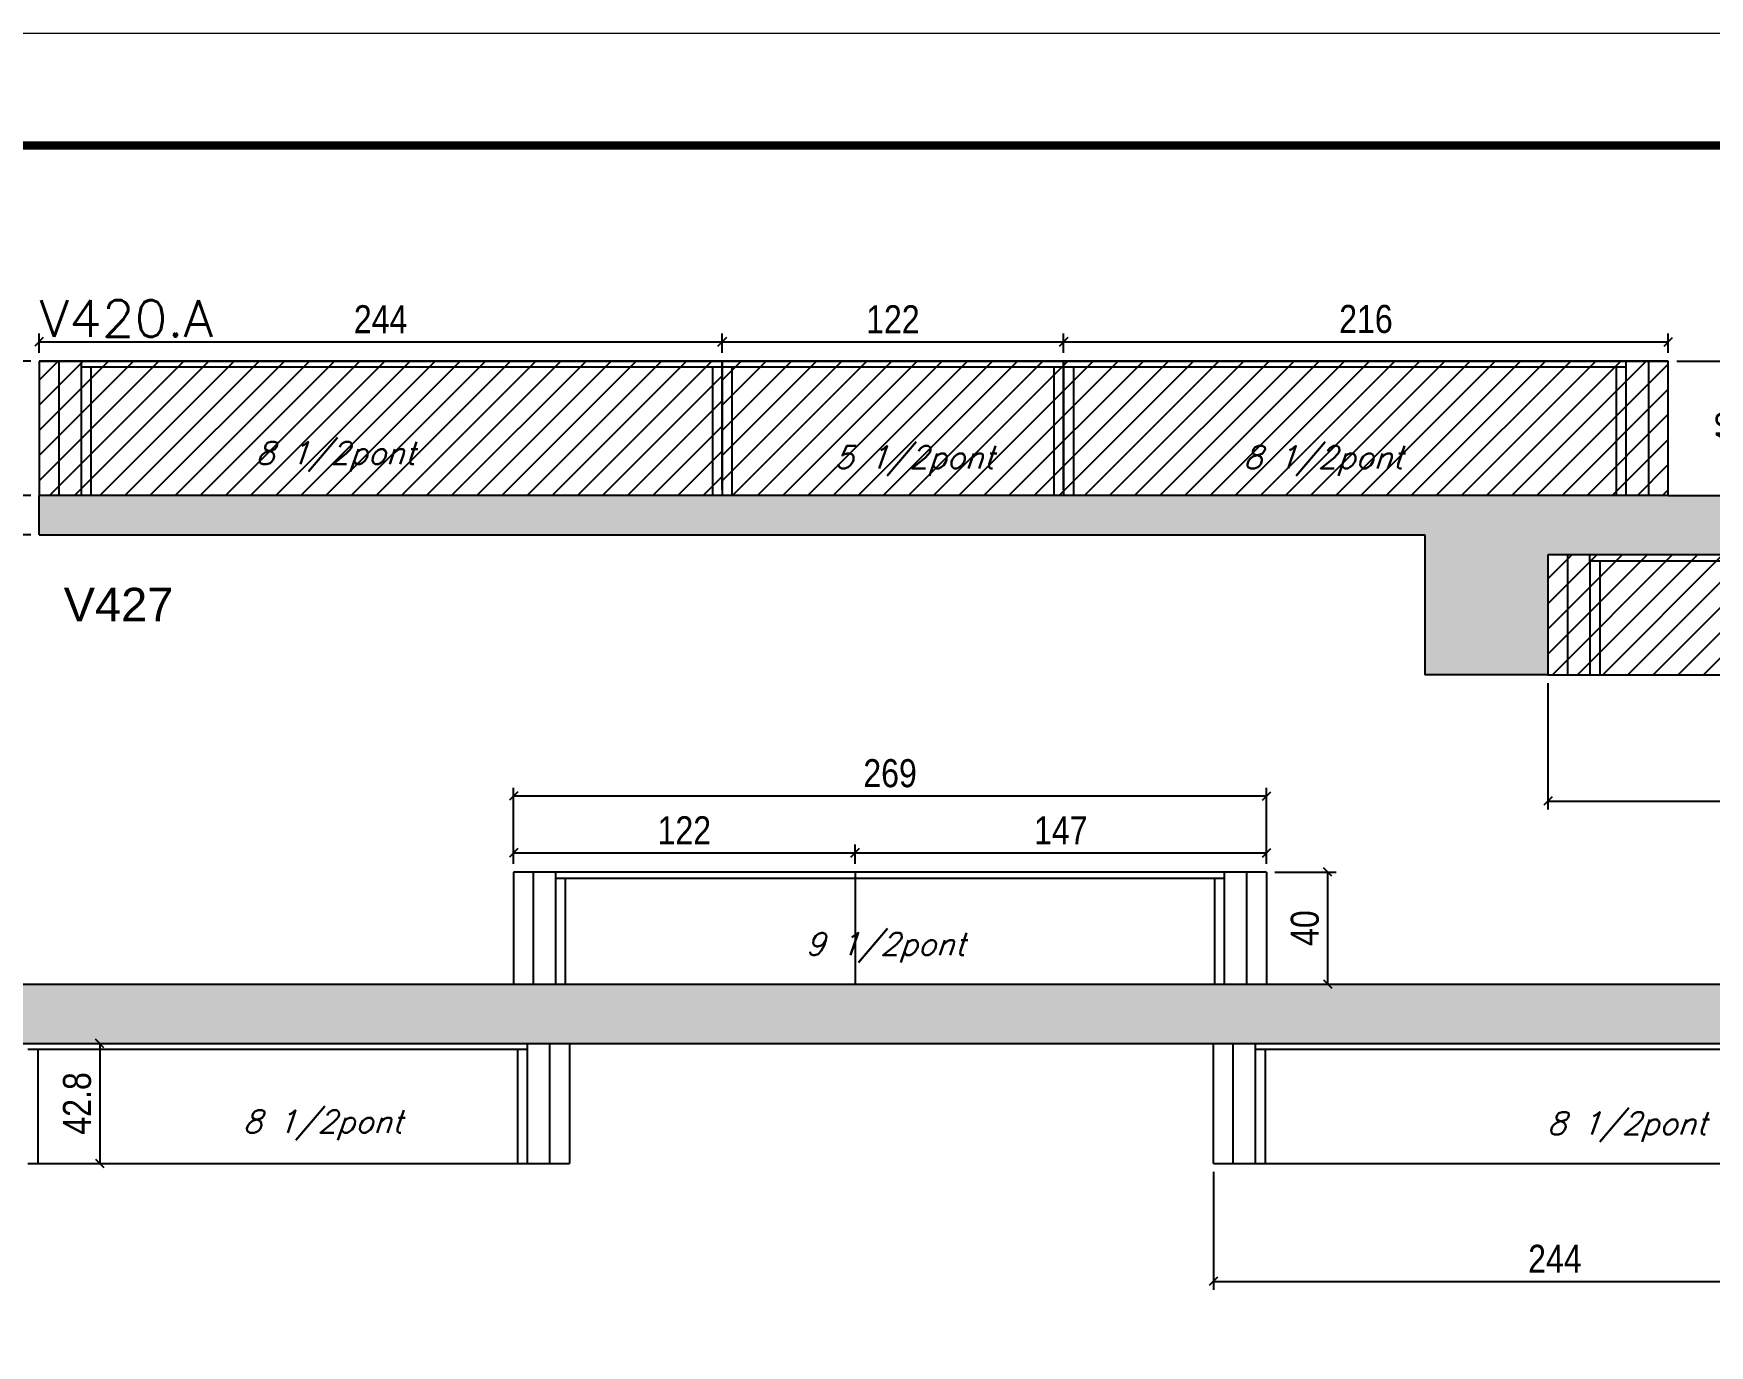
# Model space of a CAD drawing. Extents: x 137137 to 143418, y 10464 to 34486.
# Drawn here: x 137528 to 138126, y 23680 to 24149 of the extents above; entities that cross this region are included whole.
import ezdxf

# ---------------------------------------------------------------- set-up
doc = ezdxf.new("R2010")
doc.units = 0
doc.linetypes.add('DASHED', pattern=[0.75, 0.5, -0.25])
doc.layers.add('00 - FELIPE', color=2, linetype='Continuous', plot=False)
for name, color, linetype in [('5', 5, 'Continuous'), ('COTA', 241, 'Continuous'), ('Painéis', 200, 'Continuous'), ('Reaproveitamento', 251, 'Continuous'), ('SARR_2.2x7', 40, 'Continuous'), ('SARR_3.5x7', 81, 'Continuous'), ('texto', 7, 'Continuous')]:
    doc.layers.add(name, color=color, linetype=linetype)
for name, color, linetype, lineweight in [('Folhas', 255, 'Continuous', 9), ('SARRAFO DE PRESSAO', 251, 'DASHED', 9), ('Texto Seção', 7, 'Continuous', 15)]:
    doc.layers.add(name, color=color, linetype=linetype, lineweight=lineweight)
doc.styles.add('COTA TECNICA', font='techl___.ttf', dxfattribs={"height": 10})
doc.styles.add('REGUA-120', font='ROMANS.shx', dxfattribs={"height": 15})
doc.styles.add('Romans', font='romans.shx')
doc.styles.get("Standard").update_dxf_attribs({"font": 'arial.ttf'})
doc.dimstyles.new('PAINEL', dxfattribs={"dimtxt": 10, "dimasz": 3, "dimexe": 3, "dimexo": 3, "dimgap": 3, "dimtad": 1, "dimdec": 1, "dimzin": 12, "dimdsep": 46, "dimtxsty": 'COTA TECNICA', "dimblk1": 'OBLIQUE', "dimblk2": 'OBLIQUE', "dimsah": 1, "dimcen": 0.9, "dimclrd": 4, "dimclre": 4, "dimclrt": 240, "dimadec": 1, "dimazin": 3, "dimtfac": 1, "dimtdec": 1, "dimtmove": 0, "dimatfit": 3, "dimfxl": 1, "dimtolj": 1, "dimtzin": 12, "dimarcsym": 0})

# ---------------------------------------------------------------- blocks, each defined once
blk = doc.blocks.new('9999999999')
at = {"layer": 'Folhas'}
blk.add_lwpolyline([(98138.98, 34190.21), (99623.98, 34190.21), (99623.98, 35240.21), (98138.98, 35240.21)], close=True, dxfattribs=at)
at = {"layer": 'Folhas', "color": 30, "const_width": 3}
blk.add_lwpolyline([(98213.98, 34230.21), (99583.98, 34230.21), (99583.98, 35200.21), (98213.98, 35200.21)], close=True, dxfattribs=at)
blk = doc.blocks.new('_Oblique')
at = {"color": 0, "linetype": 'ByBlock', "lineweight": -2}
blk.add_line((-0.5, -0.5), (0.5, 0.5), dxfattribs=at)
blk = doc.blocks.new('*D1296')
at = {"layer": 'COTA', "color": 4, "linetype": 'ByBlock', "lineweight": -2, "transparency": 16777216}
for p, q in [((137526.69, 23983.65), (137498.08, 23983.65)), ((137501.08, 23969.65), (137501.08, 23983.65)), ((137526.69, 23969.65), (137498.08, 23969.65))]:
    blk.add_line(p, q, dxfattribs=at)
at = {"layer": 'Defpoints', "color": 0, "linetype": 'ByBlock', "transparency": 16777216}
for p in [(137501.08, 23983.65), (137529.69, 23983.65), (137529.69, 23969.65)]:
    blk.add_point(p, dxfattribs=at)
at = {"layer": 'COTA', "color": 4, "linetype": 'ByBlock', "lineweight": -2, "transparency": 16777216, "xscale": 3, "yscale": 3, "zscale": 3}
for p, rotation in [((137501.08, 23983.65), 90), ((137501.08, 23969.65), 270)]:
    blk.add_blockref('_Oblique', p, dxfattribs=dict(at, rotation=rotation))
at = {"layer": 'COTA', "color": 240, "linetype": 'ByBlock', "transparency": 16777216, "insert": (137493.01, 23976.65), "char_height": 10, "attachment_point": 5, "rotation": 90, "style": 'COTA TECNICA'}
blk.add_mtext('\\A1;14', dxfattribs=at)
blk = doc.blocks.new('*D1300')
at = {"layer": 'COTA', "color": 4, "lineweight": -2, "transparency": 16777216}
for p, q in [((138068.69, 23916.65), (138068.69, 23871.57)), ((138291.69, 23916.65), (138291.69, 23871.57)), ((138068.69, 23874.57), (138291.69, 23874.57))]:
    blk.add_line(p, q, dxfattribs=at)
at = {"layer": 'Defpoints', "color": 0, "transparency": 16777216}
for p in [(138068.69, 23919.65), (138291.69, 23919.65), (138291.69, 23874.57)]:
    blk.add_point(p, dxfattribs=at)
at = {"layer": 'COTA', "color": 4, "lineweight": -2, "transparency": 16777216, "xscale": 3, "yscale": 3, "zscale": 3, "rotation": 180}
blk.add_blockref('_Oblique', (138068.69, 23874.57), dxfattribs=at)
at = {"layer": 'COTA', "color": 4, "lineweight": -2, "transparency": 16777216, "xscale": 3, "yscale": 3, "zscale": 3}
blk.add_blockref('_Oblique', (138291.69, 23874.57), dxfattribs=at)
at = {"layer": 'COTA', "color": 240, "transparency": 16777216, "insert": (138180.19, 23882.79), "char_height": 10, "attachment_point": 5, "style": 'COTA TECNICA'}
blk.add_mtext('\\A1;223', dxfattribs=at)
blk = doc.blocks.new('*D1305')
at = {"layer": 'COTA', "color": 4, "lineweight": -2, "ltscale": 25, "transparency": 16777216}
for p, q in [((137526.69, 24031.65), (137498.08, 24031.65)), ((137501.08, 24031.65), (137501.08, 23983.65)), ((137526.69, 23983.65), (137498.08, 23983.65))]:
    blk.add_line(p, q, dxfattribs=at)
at = {"layer": 'Defpoints', "color": 0, "ltscale": 25, "transparency": 16777216}
for p in [(137529.69, 24031.65), (137501.08, 23983.65), (137529.69, 23983.65)]:
    blk.add_point(p, dxfattribs=at)
at = {"layer": 'COTA', "color": 4, "lineweight": -2, "ltscale": 25, "transparency": 16777216, "xscale": 3, "yscale": 3, "zscale": 3}
for p, rotation in [((137501.08, 24031.65), 90), ((137501.08, 23983.65), 270)]:
    blk.add_blockref('_Oblique', p, dxfattribs=dict(at, rotation=rotation))
at = {"layer": 'COTA', "color": 240, "ltscale": 25, "transparency": 16777216, "insert": (137492.99, 24007.65), "char_height": 10, "attachment_point": 5, "rotation": 90, "style": 'COTA TECNICA'}
blk.add_mtext('\\A1;48', dxfattribs=at)
blk = doc.blocks.new('*D1306')
at = {"layer": 'COTA', "color": 4, "lineweight": -2, "ltscale": 25, "transparency": 16777216}
for p, q in [((137529.69, 24034.65), (137529.69, 24041.52)), ((137773.69, 24034.65), (137773.69, 24041.52)), ((137529.69, 24038.52), (137773.69, 24038.52))]:
    blk.add_line(p, q, dxfattribs=at)
at = {"layer": 'Defpoints', "color": 0, "ltscale": 25, "transparency": 16777216}
for p in [(137773.69, 24038.52), (137529.69, 24031.65), (137773.69, 24031.65)]:
    blk.add_point(p, dxfattribs=at)
at = {"layer": 'COTA', "color": 4, "lineweight": -2, "ltscale": 25, "transparency": 16777216, "xscale": 3, "yscale": 3, "zscale": 3, "rotation": 180}
blk.add_blockref('_Oblique', (137529.69, 24038.52), dxfattribs=at)
at = {"layer": 'COTA', "color": 4, "lineweight": -2, "ltscale": 25, "transparency": 16777216, "xscale": 3, "yscale": 3, "zscale": 3}
blk.add_blockref('_Oblique', (137773.69, 24038.52), dxfattribs=at)
at = {"layer": 'COTA', "color": 240, "ltscale": 25, "transparency": 16777216, "insert": (137651.69, 24046.6), "char_height": 10, "attachment_point": 5, "style": 'COTA TECNICA'}
blk.add_mtext('\\A1;244', dxfattribs=at)
blk = doc.blocks.new('*D1307')
at = {"layer": 'COTA', "color": 4, "lineweight": -2, "ltscale": 25, "transparency": 16777216}
for p, q in [((137773.69, 24034.65), (137773.69, 24041.52)), ((137895.69, 24034.65), (137895.69, 24041.52)), ((137773.69, 24038.52), (137895.69, 24038.52))]:
    blk.add_line(p, q, dxfattribs=at)
at = {"layer": 'Defpoints', "color": 0, "ltscale": 25, "transparency": 16777216}
for p in [(137895.69, 24038.52), (137773.69, 24031.65), (137895.69, 24031.65)]:
    blk.add_point(p, dxfattribs=at)
at = {"layer": 'COTA', "color": 4, "lineweight": -2, "ltscale": 25, "transparency": 16777216, "xscale": 3, "yscale": 3, "zscale": 3, "rotation": 180}
blk.add_blockref('_Oblique', (137773.69, 24038.52), dxfattribs=at)
at = {"layer": 'COTA', "color": 4, "lineweight": -2, "ltscale": 25, "transparency": 16777216, "xscale": 3, "yscale": 3, "zscale": 3}
blk.add_blockref('_Oblique', (137895.69, 24038.52), dxfattribs=at)
at = {"layer": 'COTA', "color": 240, "ltscale": 25, "transparency": 16777216, "insert": (137834.69, 24046.58), "char_height": 10, "attachment_point": 5, "style": 'COTA TECNICA'}
blk.add_mtext('\\A1;122', dxfattribs=at)
blk = doc.blocks.new('*D1308')
at = {"layer": 'COTA', "color": 4, "lineweight": -2, "ltscale": 25, "transparency": 16777216}
for p, q in [((137895.69, 24034.65), (137895.69, 24041.52)), ((138111.69, 24034.65), (138111.69, 24041.52)), ((137895.69, 24038.52), (138111.69, 24038.52))]:
    blk.add_line(p, q, dxfattribs=at)
at = {"layer": 'Defpoints', "color": 0, "ltscale": 25, "transparency": 16777216}
for p in [(138111.69, 24038.52), (137895.69, 24031.65), (138111.69, 24031.65)]:
    blk.add_point(p, dxfattribs=at)
at = {"layer": 'COTA', "color": 4, "lineweight": -2, "ltscale": 25, "transparency": 16777216, "xscale": 3, "yscale": 3, "zscale": 3, "rotation": 180}
blk.add_blockref('_Oblique', (137895.69, 24038.52), dxfattribs=at)
at = {"layer": 'COTA', "color": 4, "lineweight": -2, "ltscale": 25, "transparency": 16777216, "xscale": 3, "yscale": 3, "zscale": 3}
blk.add_blockref('_Oblique', (138111.69, 24038.52), dxfattribs=at)
at = {"layer": 'COTA', "color": 240, "ltscale": 25, "transparency": 16777216, "insert": (138003.69, 24046.62), "char_height": 10, "attachment_point": 5, "style": 'COTA TECNICA'}
blk.add_mtext('\\A1;216', dxfattribs=at)
blk = doc.blocks.new('*D1310')
at = {"layer": 'COTA', "color": 4, "lineweight": -2, "ltscale": 25, "transparency": 16777216}
for p, q in [((138114.69, 24031.65), (138144.79, 24031.65)), ((138141.79, 23983.65), (138141.79, 24031.65)), ((138114.69, 23983.65), (138144.79, 23983.65))]:
    blk.add_line(p, q, dxfattribs=at)
at = {"layer": 'Defpoints', "color": 0, "ltscale": 25, "transparency": 16777216}
for p in [(138111.69, 24031.65), (138141.79, 24031.65), (138111.69, 23983.65)]:
    blk.add_point(p, dxfattribs=at)
at = {"layer": 'COTA', "color": 4, "lineweight": -2, "ltscale": 25, "transparency": 16777216, "xscale": 3, "yscale": 3, "zscale": 3}
for p, rotation in [((138141.79, 24031.65), 90), ((138141.79, 23983.65), 270)]:
    blk.add_blockref('_Oblique', p, dxfattribs=dict(at, rotation=rotation))
at = {"layer": 'COTA', "color": 240, "ltscale": 25, "transparency": 16777216, "insert": (138133.69, 24007.65), "char_height": 10, "attachment_point": 5, "rotation": 90, "style": 'COTA TECNICA'}
blk.add_mtext('\\A1;48', dxfattribs=at)
blk = doc.blocks.new('*D2108')
at = {"layer": 'COTA', "color": 4, "lineweight": -2, "transparency": 16777216}
for p, q in [((137541.18, 23787.99), (137554.35, 23787.99)), ((137551.35, 23787.99), (137551.35, 23745.19)), ((137541.18, 23745.19), (137554.35, 23745.19))]:
    blk.add_line(p, q, dxfattribs=at)
at = {"layer": 'Defpoints', "color": 0, "transparency": 16777216}
for p in [(137538.18, 23787.99), (137538.18, 23745.19), (137551.35, 23745.19)]:
    blk.add_point(p, dxfattribs=at)
at = {"layer": 'COTA', "color": 4, "lineweight": -2, "transparency": 16777216, "xscale": 3, "yscale": 3, "zscale": 3}
for p, rotation in [((137551.35, 23787.99), 90), ((137551.35, 23745.19), 270)]:
    blk.add_blockref('_Oblique', p, dxfattribs=dict(at, rotation=rotation))
at = {"layer": 'COTA', "color": 240, "transparency": 16777216, "insert": (137543.26, 23766.59), "char_height": 10, "attachment_point": 5, "rotation": 90, "style": 'COTA TECNICA'}
blk.add_mtext('\\A1;42.8', dxfattribs=at)
blk = doc.blocks.new('*D2111')
at = {"layer": 'COTA', "color": 4, "lineweight": -2, "ltscale": 25, "transparency": 16777216}
for p, q in [((137949.18, 23742.19), (137949.18, 23700.04)), ((138193.18, 23742.19), (138193.18, 23700.04)), ((137949.18, 23703.04), (138193.18, 23703.04))]:
    blk.add_line(p, q, dxfattribs=at)
at = {"layer": 'Defpoints', "color": 0, "ltscale": 25, "transparency": 16777216}
for p in [(137949.18, 23745.19), (138193.18, 23745.19), (138193.18, 23703.04)]:
    blk.add_point(p, dxfattribs=at)
at = {"layer": 'COTA', "color": 4, "lineweight": -2, "ltscale": 25, "transparency": 16777216, "xscale": 3, "yscale": 3, "zscale": 3, "rotation": 180}
blk.add_blockref('_Oblique', (137949.18, 23703.04), dxfattribs=at)
at = {"layer": 'COTA', "color": 4, "lineweight": -2, "ltscale": 25, "transparency": 16777216, "xscale": 3, "yscale": 3, "zscale": 3}
blk.add_blockref('_Oblique', (138193.18, 23703.04), dxfattribs=at)
at = {"layer": 'COTA', "color": 240, "ltscale": 25, "transparency": 16777216, "insert": (138071.18, 23711.11), "char_height": 10, "attachment_point": 5, "style": 'COTA TECNICA'}
blk.add_mtext('\\A1;244', dxfattribs=at)
blk = doc.blocks.new('*D2118')
at = {"layer": '00 - FELIPE', "color": 4, "lineweight": -2, "ltscale": 25, "transparency": 16777216}
for p, q in [((137699.18, 23852.19), (137699.18, 23879.31)), ((137968.18, 23852.19), (137968.18, 23879.31)), ((137968.18, 23876.31), (137699.18, 23876.31))]:
    blk.add_line(p, q, dxfattribs=at)
at = {"layer": 'Defpoints', "color": 0, "ltscale": 25, "transparency": 16777216}
for p in [(137699.18, 23876.31), (137699.18, 23849.19), (137968.18, 23849.19)]:
    blk.add_point(p, dxfattribs=at)
at = {"layer": '00 - FELIPE', "color": 4, "lineweight": -2, "ltscale": 25, "transparency": 16777216, "xscale": 3, "yscale": 3, "zscale": 3, "rotation": 180}
blk.add_blockref('_Oblique', (137699.18, 23876.31), dxfattribs=at)
at = {"layer": '00 - FELIPE', "color": 4, "lineweight": -2, "ltscale": 25, "transparency": 16777216, "xscale": 3, "yscale": 3, "zscale": 3}
blk.add_blockref('_Oblique', (137968.18, 23876.31), dxfattribs=at)
at = {"layer": '00 - FELIPE', "color": 240, "ltscale": 25, "transparency": 16777216, "insert": (137833.68, 23884.44), "char_height": 10, "attachment_point": 5, "style": 'COTA TECNICA'}
blk.add_mtext('\\A1;269', dxfattribs=at)
blk = doc.blocks.new('*D2119')
at = {"layer": '00 - FELIPE', "color": 4, "lineweight": -2, "ltscale": 25, "transparency": 16777216}
for p, q in [((137699.18, 23852.19), (137699.18, 23859.06)), ((137699.18, 23856.06), (137821.18, 23856.06)), ((137821.18, 23852.19), (137821.18, 23859.06))]:
    blk.add_line(p, q, dxfattribs=at)
at = {"layer": 'Defpoints', "color": 0, "ltscale": 25, "transparency": 16777216}
for p in [(137821.18, 23856.06), (137699.18, 23849.19), (137821.18, 23849.19)]:
    blk.add_point(p, dxfattribs=at)
at = {"layer": '00 - FELIPE', "color": 4, "lineweight": -2, "ltscale": 25, "transparency": 16777216, "xscale": 3, "yscale": 3, "zscale": 3, "rotation": 180}
blk.add_blockref('_Oblique', (137699.18, 23856.06), dxfattribs=at)
at = {"layer": '00 - FELIPE', "color": 4, "lineweight": -2, "ltscale": 25, "transparency": 16777216, "xscale": 3, "yscale": 3, "zscale": 3}
blk.add_blockref('_Oblique', (137821.18, 23856.06), dxfattribs=at)
at = {"layer": '00 - FELIPE', "color": 240, "ltscale": 25, "transparency": 16777216, "insert": (137760.18, 23864.12), "char_height": 10, "attachment_point": 5, "style": 'COTA TECNICA'}
blk.add_mtext('\\A1;122', dxfattribs=at)
blk = doc.blocks.new('*D2120')
at = {"layer": '00 - FELIPE', "color": 4, "lineweight": -2, "ltscale": 25, "transparency": 16777216}
for p, q in [((137821.18, 23852.19), (137821.18, 23859.06)), ((137821.18, 23856.06), (137968.18, 23856.06)), ((137968.18, 23852.19), (137968.18, 23859.06))]:
    blk.add_line(p, q, dxfattribs=at)
at = {"layer": 'Defpoints', "color": 0, "ltscale": 25, "transparency": 16777216}
for p in [(137968.18, 23856.06), (137821.18, 23849.19), (137968.18, 23849.19)]:
    blk.add_point(p, dxfattribs=at)
at = {"layer": '00 - FELIPE', "color": 4, "lineweight": -2, "ltscale": 25, "transparency": 16777216, "xscale": 3, "yscale": 3, "zscale": 3, "rotation": 180}
blk.add_blockref('_Oblique', (137821.18, 23856.06), dxfattribs=at)
at = {"layer": '00 - FELIPE', "color": 4, "lineweight": -2, "ltscale": 25, "transparency": 16777216, "xscale": 3, "yscale": 3, "zscale": 3}
blk.add_blockref('_Oblique', (137968.18, 23856.06), dxfattribs=at)
at = {"layer": '00 - FELIPE', "color": 240, "ltscale": 25, "transparency": 16777216, "insert": (137894.68, 23864.14), "char_height": 10, "attachment_point": 5, "style": 'COTA TECNICA'}
blk.add_mtext('\\A1;147', dxfattribs=at)
blk = doc.blocks.new('*D2121')
at = {"layer": '00 - FELIPE', "color": 4, "lineweight": -2, "ltscale": 25, "transparency": 16777216}
for p, q in [((137971.18, 23849.19), (137993.01, 23849.19)), ((137990.01, 23809.19), (137990.01, 23849.19)), ((137971.18, 23809.19), (137993.01, 23809.19))]:
    blk.add_line(p, q, dxfattribs=at)
at = {"layer": 'Defpoints', "color": 0, "ltscale": 25, "transparency": 16777216}
for p in [(137968.18, 23849.19), (137990.01, 23849.19), (137968.18, 23809.19)]:
    blk.add_point(p, dxfattribs=at)
at = {"layer": '00 - FELIPE', "color": 4, "lineweight": -2, "ltscale": 25, "transparency": 16777216, "xscale": 3, "yscale": 3, "zscale": 3}
for p, rotation in [((137990.01, 23849.19), 90), ((137990.01, 23809.19), 270)]:
    blk.add_blockref('_Oblique', p, dxfattribs=dict(at, rotation=rotation))
at = {"layer": '00 - FELIPE', "color": 240, "ltscale": 25, "transparency": 16777216, "insert": (137981.9, 23829.19), "char_height": 10, "attachment_point": 5, "rotation": 90, "style": 'COTA TECNICA'}
blk.add_mtext('\\A1;40', dxfattribs=at)

msp = doc.modelspace()

# ---------------------------------------------------------------- hatches: boundary and pattern name
at = {"layer": 'COTA', "ltscale": 25}
h = msp.add_hatch(dxfattribs=at)
h.set_pattern_fill('AR-CONC', color=256, scale=0.03)
h.set_pattern_definition([(50, (-8959.775, 276.1716), (5.46554007, -0.47817257), [0.5715, -6.2865]), (355, (-8959.775, 276.1716), (-1.05730264, 5.73170536), [0.4572, -5.02921753]), (100.4514447, (-8959.3194, 276.132), (4.40823741, 5.25353256), [0.48570026, -5.34270734]), (46.1842, (-8959.775, 277.6956), (8.13237123, -1.26126984), [0.85725, -9.42975]), (96.6355576, (-8959.097, 277.5905), (7.12212402, 7.42278374), [0.7285507, -8.01406824]), (351.184151, (-8959.775, 277.696), (7.122124, 7.42278374), [0.685799, -7.54379196]), (21, (-8959.013, 277.3146), (4.54843174, -3.06795595), [0.5715, -6.2865]), (326, (-8959.013, 277.3146), (1.85406085, 5.52563898), [0.4572, -5.0292]), (71.451445, (-8958.634, 277.059), (6.40249258, 2.45768307), [0.48570026, -5.34269813]), (37.5, (-8959.7749, 276.1716), (0.092658098, 2.536651166), [0, -4.96824, 0, -5.1054, 0, -5.04825]), (7.5, (-8959.7749, 276.1716), (2.004589875, 3.005417245), [0, -2.91084, 0, -4.85394, 0, -1.92405]), (327.5, (-8961.4741, 276.1716), (4.067717855, -0.17186232), [0, -1.905, 0, -5.9436, 0, -7.8867]), (317.5, (-8962.236, 276.1716), (4.44387544, 0.76279473), [0, -2.4765, 0, -3.94716, 0, -5.6007])])
h.paths.add_polyline_path([(138068.69, 23962.45), (138291.69, 23962.45), (138535.69, 23962.45), (138535.69, 23983.65), (138111.69, 23983.65), (137529.69, 23983.65), (137529.69, 23969.65), (138024.69, 23969.65), (138024.69, 23919.65), (138068.69, 23919.65)])
h = msp.add_hatch(dxfattribs=at)
h.set_pattern_fill('AR-CONC', color=256, scale=0.03)
h.set_pattern_definition([(50, (-6.3038, -4.695), (5.46554007, -0.47817257), [0.5715, -6.2865]), (355, (-6.304, -4.695), (-1.05730264, 5.73170536), [0.4572, -5.02921753]), (100.4514447, (-5.8483, -4.735), (4.40823741, 5.25353256), [0.48570026, -5.34270734]), (46.1842, (-6.304, -3.171), (8.13237123, -1.26126984), [0.85725, -9.42975]), (96.6355576, (-5.626, -3.276), (7.122124, 7.42278374), [0.7285507, -8.01406824]), (351.184151, (-6.304, -3.171), (7.122124, 7.42278374), [0.685799, -7.54379196]), (21, (-5.5418, -3.552), (4.54843174, -3.06795595), [0.5715, -6.2865]), (326, (-5.542, -3.552), (1.85406085, 5.52563898), [0.4572, -5.0292]), (71.451445, (-5.1627, -3.8077), (6.40249258, 2.45768307), [0.48570026, -5.34269813]), (37.5, (-6.3038, -4.695), (0.092658098, 2.536651166), [0, -4.96824, 0, -5.1054, 0, -5.04825]), (7.5, (-6.3038, -4.695), (2.004589875, 3.005417245), [0, -2.91084, 0, -4.85394, 0, -1.92405]), (327.5, (-8.003, -4.695), (4.067717855, -0.17186232), [0, -1.905, 0, -5.9436, 0, -7.8867]), (317.5, (-8.765, -4.695), (4.44387544, 0.76279473), [0, -2.4765, 0, -3.94716, 0, -5.6007])])
h.paths.add_polyline_path([(137301.18, 23809.19), (137301.18, 23787.99), (138471.18, 23787.99), (138471.18, 23809.19)])
at = {"layer": 'Reaproveitamento', "linetype": 'ByBlock'}
h = msp.add_hatch(dxfattribs=at)
h.set_pattern_fill('ANSI31', color=256, scale=2)
h.set_pattern_definition([(45, (-5520.071, -7975.048), (-4.49012806, 4.49012806), [])])
h.paths.add_polyline_path([(137529.69, 24031.65), (137529.69, 23983.65), (137773.69, 23983.65), (137773.69, 24031.65)])
h.paths.add_polyline_path([(137648.1, 23985.69), (137715.72, 23985.69)], flags=16)
h = msp.add_hatch(dxfattribs=at)
h.set_pattern_fill('ANSI31', color=256, scale=2)
h.set_pattern_definition([(45, (-5276.071, -7975.048), (-4.49012806, 4.49012806), [])])
h.paths.add_polyline_path([(137773.69, 24031.65), (137773.69, 23983.65), (138111.69, 23983.65), (138111.69, 24031.65)])
h.paths.add_polyline_path([(137892.1, 23985.69), (137959.72, 23985.69)], flags=16)
h = msp.add_hatch(dxfattribs=at)
h.set_pattern_fill('ANSI31', color=256, scale=2)
h.set_pattern_definition([(45, (-5001.071, -8039.048), (-4.49012806, 4.49012806), [])])
h.paths.add_polyline_path([(138068.69, 23962.45), (138068.69, 23919.65), (138312.69, 23919.65), (138312.69, 23962.45)])
h.paths.add_polyline_path([(138167.1, 23921.69), (138234.72, 23921.69), (138240.22, 23937.67), (138172.6, 23937.67)], flags=24)

# ---------------------------------------------------------------- linework, layer by layer
at = {"layer": '00 - FELIPE', "ltscale": 25}
msp.add_line((137719.18, 23787.99), (137949.18, 23787.99), dxfattribs=at)
at = {"layer": 'COTA', "linetype": 'ByBlock'}
for p, q in [((137529.69, 24031.65), (138111.69, 24031.65)), ((137529.69, 23969.65), (137529.69, 23983.65)), ((138111.69, 23983.65), (138535.69, 23983.65)), ((138111.69, 23983.65), (138111.69, 23983.65)), ((137529.69, 23969.65), (138024.69, 23969.65)), ((138024.69, 23969.65), (138024.69, 23919.65)), ((138068.69, 23919.65), (138024.69, 23919.65))]:
    msp.add_line(p, q, dxfattribs=at)
at = {"layer": 'COTA', "ltscale": 25}
for p, q in [((137301.18, 23809.19), (137699.18, 23809.19)), ((137968.18, 23809.19), (138471.18, 23809.19))]:
    msp.add_line(p, q, dxfattribs=at)
at = {"layer": 'Painéis', "linetype": 'ByBlock'}
for p, q in [((138111.69, 24031.65), (137529.69, 24031.65)), ((137773.69, 23985.65), (137773.69, 24031.65)), ((137895.69, 23985.65), (137895.69, 24031.65)), ((138111.69, 23983.65), (138111.69, 24031.65)), ((138291.69, 23962.45), (138068.69, 23962.45)), ((138068.69, 23962.45), (138068.69, 23919.65)), ((138068.69, 23919.65), (138291.69, 23919.65)), ((137968.18, 23849.19), (137699.18, 23849.19)), ((137699.18, 23849.19), (137699.18, 23809.19)), ((137821.18, 23849.19), (137821.18, 23809.19)), ((137968.18, 23849.19), (137968.18, 23809.19)), ((137699.18, 23809.19), (137968.18, 23809.19)), ((137301.18, 23787.99), (137719.18, 23787.99)), ((137544.18, 23787.99), (137719.18, 23787.99)), ((137719.18, 23787.99), (137719.18, 23745.19)), ((137949.18, 23745.19), (137949.18, 23787.99)), ((137949.18, 23787.99), (138471.18, 23787.99)), ((137949.18, 23787.99), (138471.18, 23787.99)), ((137525.68, 23745.19), (137719.18, 23745.19)), ((137949.18, 23745.19), (138471.18, 23745.19))]:
    msp.add_line(p, q, dxfattribs=at)
at = {"layer": 'Painéis'}
for p, q in [((137529.69, 24031.65), (137529.69, 23983.65)), ((137773.69, 24031.65), (137773.69, 23983.65)), ((137895.69, 24031.65), (137895.69, 23983.65)), ((138111.69, 23983.65), (137529.69, 23983.65))]:
    msp.add_line(p, q, dxfattribs=at)
at = {"layer": 'SARR_2.2x7', "linetype": 'Continuous'}
for p, q in [((137536.67, 24031.65), (137536.67, 23983.65)), ((137773.69, 24029.45), (137544.67, 24029.45)), ((137895.69, 24029.45), (137773.69, 24029.45)), ((138096.69, 24029.45), (137895.69, 24029.45)), ((138104.69, 23983.65), (138104.69, 24031.65)), ((138075.69, 23962.45), (138075.69, 23919.65)), ((138083.69, 23960.25), (138083.69, 23962.45)), ((138291.69, 23960.25), (138083.69, 23960.25)), ((137706.16, 23849.19), (137706.16, 23809.19)), ((137961.18, 23809.19), (137961.18, 23849.19)), ((137714.16, 23846.99), (137953.18, 23846.99)), ((137712.18, 23745.19), (137712.18, 23787.99)), ((137956.16, 23787.99), (137956.16, 23745.19)), ((137704.18, 23785.79), (137525.68, 23785.79)), ((138188.18, 23785.79), (137964.16, 23785.79))]:
    msp.add_line(p, q, dxfattribs=at)
at = {"layer": 'SARR_3.5x7'}
for p, q in [((137544.67, 24031.65), (137544.67, 23983.65)), ((137548.17, 24029.45), (137548.17, 23983.65)), ((137770.19, 24029.45), (137770.19, 23983.65)), ((137777.19, 24029.45), (137777.19, 23983.65)), ((137892.19, 24029.45), (137892.19, 23983.65)), ((137899.19, 24029.45), (137899.19, 23983.65)), ((138093.19, 23983.65), (138093.19, 24029.45)), ((138096.69, 23983.65), (138096.69, 24031.65)), ((138083.69, 23960.25), (138083.69, 23919.65)), ((138087.19, 23960.25), (138087.19, 23919.65)), ((137714.16, 23849.19), (137714.16, 23809.19)), ((137953.18, 23809.19), (137953.18, 23849.19)), ((137717.66, 23846.99), (137717.66, 23809.19)), ((137949.68, 23809.19), (137949.68, 23846.99)), ((137704.18, 23745.19), (137704.18, 23787.99)), ((137964.16, 23787.99), (137964.16, 23745.19)), ((137529.18, 23785.79), (137529.18, 23745.19)), ((137700.68, 23745.19), (137700.68, 23785.79)), ((137967.66, 23785.79), (137967.66, 23745.19))]:
    msp.add_line(p, q, dxfattribs=at)

# ---------------------------------------------------------------- block references
at = {"layer": 'SARRAFO DE PRESSAO', "color": 6, "linetype": 'ByBlock'}
msp.add_blockref('9999999999', (38998.31, -11091.6), dxfattribs=at)

# ---------------------------------------------------------------- texts
at = {"layer": '5', "linetype": 'Continuous'}
msp.add_text('V427', height=12, rotation=0.00004, dxfattribs=at).set_placement((137538.48, 23938.7))
at = {"layer": 'texto', "color": 2, "char_height": 8, "attachment_point": 5, "style": 'Romans'}
for s, insert in [('{\\Q19;\\C256;8 1/2pont}', (137635.55, 23997.54)), ('{\\Q19;\\C256;5 1/2pont}', (137842.35, 23996)), ('{\\Q19;\\C256;8 1/2pont}', (137988.42, 23996)), ('{\\Q19;\\C256;9 1/2pont}', (137832.05, 23822.19)), ('{\\Q19;\\C256;8 1/2pont}', (137631.02, 23758.8)), ('{\\Q19;\\C256;8 1/2pont}', (138096.94, 23758.19))]:
    msp.add_mtext(s, dxfattribs=dict(at, insert=insert))
at = {"layer": 'Texto Seção', "style": 'REGUA-120', "width": 1.05}
msp.add_text('V420.A', height=13, dxfattribs=at).set_placement((137529.85, 24040.35))

# ---------------------------------------------------------------- dimensions: what is measured, and where the dimension line sits
at = {"layer": '00 - FELIPE', "ltscale": 25}
for base, p1, p2, picture, middle in [((137699.18, 23876.31), (137968.18, 23849.19), (137699.18, 23849.19), '*D2118', (137833.68, 23884.44)), ((137821.18, 23856.06), (137699.18, 23849.19), (137821.18, 23849.19), '*D2119', (137760.18, 23864.12)), ((137968.18, 23856.06), (137821.18, 23849.19), (137968.18, 23849.19), '*D2120', (137894.68, 23864.14))]:
    dim = msp.add_linear_dim(base=base, p1=p1, p2=p2, dimstyle='PAINEL', dxfattribs=at)
    dim.commit()
    dim.dimension.update_dxf_attribs({"geometry": picture, "text_midpoint": middle})
dim = msp.add_linear_dim(base=(137990.01, 23849.19), p1=(137968.18, 23809.19), p2=(137968.18, 23849.19), angle=90, dimstyle='PAINEL', dxfattribs=at)
dim.commit()
dim.dimension.update_dxf_attribs({"geometry": '*D2121', "text_midpoint": (137981.9, 23829.19)})
at = {"layer": 'COTA', "ltscale": 25}
dim = msp.add_linear_dim(base=(137773.69, 24038.52), p1=(137529.69, 24031.65), p2=(137773.69, 24031.65), dimstyle='PAINEL', dxfattribs=at)
dim.commit()
dim.dimension.update_dxf_attribs({"geometry": '*D1306', "text_midpoint": (137651.69, 24046.6)})
for base, p1, p2, picture, middle in [((137895.69, 24038.52), (137773.69, 24031.65), (137895.69, 24031.65), '*D1307', (137834.69, 24046.58)), ((138111.69, 24038.52), (137895.69, 24031.65), (138111.69, 24031.65), '*D1308', (138003.69, 24046.62)), ((138193.18, 23703.04), (137949.18, 23745.19), (138193.18, 23745.19), '*D2111', (138071.18, 23711.11))]:
    dim = msp.add_linear_dim(base=base, p1=p1, p2=p2, dimstyle='PAINEL', override={"dimtmove": 1}, dxfattribs=at)
    dim.commit()
    dim.dimension.update_dxf_attribs({"geometry": picture, "text_midpoint": middle})
for base, p1, p2, picture, middle in [((137501.08, 23983.65), (137529.69, 24031.65), (137529.69, 23983.65), '*D1305', (137492.99, 24007.65)), ((138141.79, 24031.65), (138111.69, 23983.65), (138111.69, 24031.65), '*D1310', (138133.69, 24007.65))]:
    dim = msp.add_linear_dim(base=base, p1=p1, p2=p2, angle=90, dimstyle='PAINEL', dxfattribs=at)
    dim.commit()
    dim.dimension.update_dxf_attribs({"geometry": picture, "text_midpoint": middle})
at = {"layer": 'COTA', "linetype": 'ByBlock'}
dim = msp.add_linear_dim(base=(137501.08, 23983.65), p1=(137529.69, 23969.65), p2=(137529.69, 23983.65), angle=90, dimstyle='PAINEL', dxfattribs=at)
dim.commit()
dim.dimension.update_dxf_attribs({"geometry": '*D1296', "text_midpoint": (137501.08, 23976.65), "dimtype": 160})
at = {"layer": 'COTA'}
dim = msp.add_linear_dim(base=(138291.69, 23874.57), p1=(138068.69, 23919.65), p2=(138291.69, 23919.65), dimstyle='PAINEL', dxfattribs=at)
dim.commit()
dim.dimension.update_dxf_attribs({"geometry": '*D1300', "text_midpoint": (138180.19, 23882.79)})
dim = msp.add_linear_dim(base=(137551.35, 23745.19), p1=(137538.18, 23787.99), p2=(137538.18, 23745.19), angle=90, dimstyle='PAINEL', dxfattribs=at)
dim.commit()
dim.dimension.update_dxf_attribs({"geometry": '*D2108', "text_midpoint": (137543.26, 23766.59)})

doc.saveas('drawing.dxf')
